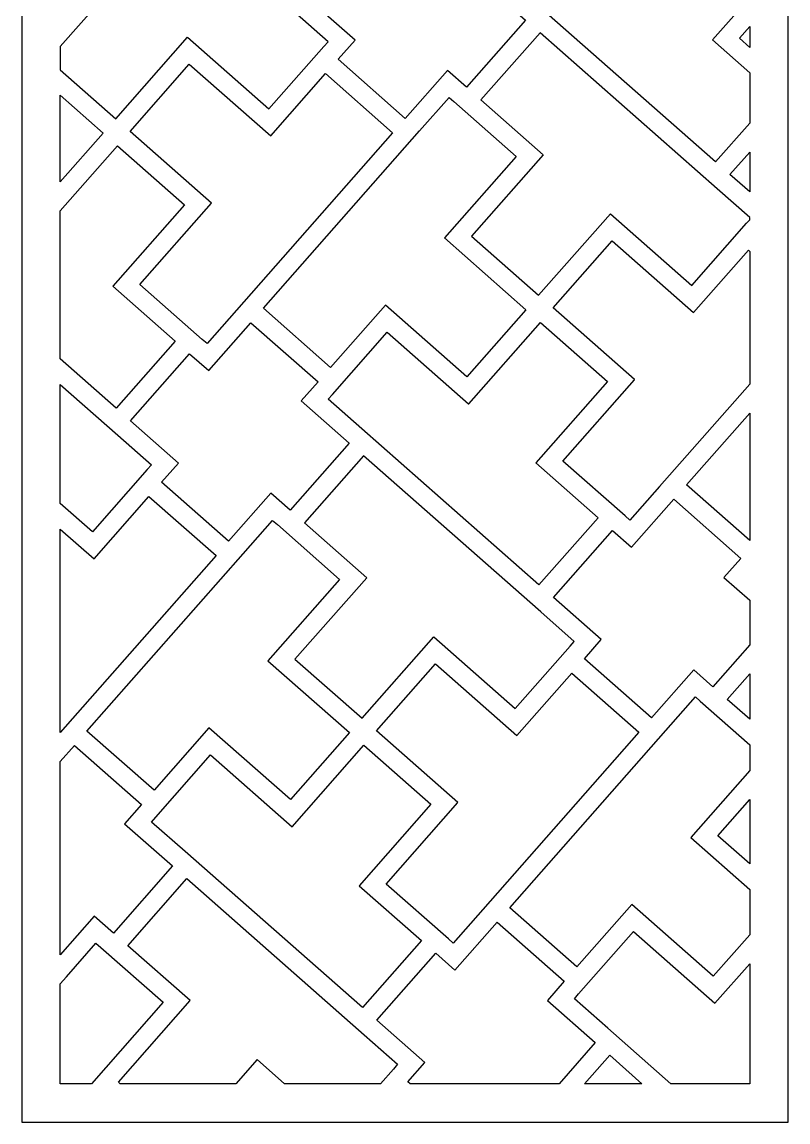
# Model space of a CAD drawing. Header units: centimetres. Extents: x -9.8 to 4.4, y -10 to 10.2.
# Drawn here: x -2.33 to 4.35, y -9.96 to -0.37 of the extents above; entities that cross this region are included whole.
import ezdxf

# ---------------------------------------------------------------- set-up
doc = ezdxf.new("R2010")
doc.units = ezdxf.units.CM
doc.header["$MEASUREMENT"] = 0
doc.layers.add('layer 1', color=7, linetype='Continuous')

msp = doc.modelspace()

# ---------------------------------------------------------------- linework, layer by layer
at = {"layer": 'layer 1', "color": 242}
for points, knots in [([(-2.32963, 10.24756), (-2.32963, 10.24756), (-2.14456, 10.24756), (-2.14456, 10.24756), (-2.14456, 10.24756), (-2.14456, 10.24756), (-0.32447, 10.24756), (-0.32447, 10.24756), (-0.32447, 10.24756), (-0.32447, 10.24756), (-0.10185, 10.24756), (-0.10185, 10.24756), (-0.10185, 10.24756), (-0.10185, 10.24756), (0.93645, 10.24756), (0.93645, 10.24756), (0.93645, 10.24756), (0.93645, 10.24756), (1.15896, 10.24756), (1.15896, 10.24756), (1.15896, 10.24756), (2.22292, 10.24756), (3.28689, 10.24756), (4.35085, 10.24756), (4.35085, 10.24756), (4.35085, 3.51141), (4.35085, -3.22474), (4.35085, -9.96089), (4.35085, -9.96089), (4.35085, -9.96089), (3.70964, -9.96089), (3.70964, -9.96089), (3.70964, -9.96089), (3.70964, -9.96089), (3.45687, -9.96089), (3.45687, -9.96089), (3.45687, -9.96089), (3.45687, -9.96089), (2.28319, -9.96089), (2.28319, -9.96089), (2.28319, -9.96089), (2.28319, -9.96089), (2.02449, -9.96089), (2.02449, -9.96089), (2.02449, -9.96089), (2.02449, -9.96089), (1.98653, -9.96089), (1.98653, -9.96089), (1.98653, -9.96089), (1.98653, -9.96089), (1.76405, -9.96089), (1.76405, -9.96089), (1.76405, -9.96089), (1.76405, -9.96089), (1.43455, -9.96089), (1.43455, -9.96089), (1.43455, -9.96089), (1.43455, -9.96089), (1.18177, -9.96089), (1.18177, -9.96089), (1.18177, -9.96089), (1.18177, -9.96089), (0.72574, -9.96089), (0.72574, -9.96089), (0.72574, -9.96089), (0.72574, -9.96089), (0.50324, -9.96089), (0.50324, -9.96089), (0.50324, -9.96089), (0.50324, -9.96089), (0.33934, -9.96089), (0.33934, -9.96089), (0.33934, -9.96089), (0.33934, -9.96089), (0.08643, -9.96089), (0.08643, -9.96089), (0.08643, -9.96089), (0.08643, -9.96089), (-0.53507, -9.96089), (-0.53507, -9.96089), (-0.53507, -9.96089), (-0.53507, -9.96089), (-0.75756, -9.96089), (-0.75756, -9.96089), (-0.75756, -9.96089), (-0.75756, -9.96089), (-1.09304, -9.96089), (-1.09304, -9.96089), (-1.09304, -9.96089), (-1.09304, -9.96089), (-1.34582, -9.96089), (-1.34582, -9.96089), (-1.34582, -9.96089), (-1.34582, -9.96089), (-2.32963, -9.96089), (-2.32963, -9.96089), (-2.32963, -9.96089), (-2.32963, -3.31007), (-2.32963, 3.34076), (-2.32963, 9.99158), (-2.32963, 9.99158), (-2.32963, 9.99158), (-2.32963, 10.18797), (-2.32963, 10.18797), (-2.32963, 10.18797), (-2.32963, 10.18797), (-2.32963, 10.24756), (-2.32963, 10.24756)], [0, 0, 0, 0, 0.0357143, 0.0357143, 0.0357143, 0.0357143, 0.0714286, 0.0714286, 0.0714286, 0.0714286, 0.1071429, 0.1071429, 0.1071429, 0.1071429, 0.1428571, 0.1428571, 0.1428571, 0.1428571, 0.1785714, 0.1785714, 0.1785714, 0.1785714, 0.2142857, 0.2142857, 0.2142857, 0.2142857, 0.25, 0.25, 0.25, 0.25, 0.2857143, 0.2857143, 0.2857143, 0.2857143, 0.3214286, 0.3214286, 0.3214286, 0.3214286, 0.3571429, 0.3571429, 0.3571429, 0.3571429, 0.3928571, 0.3928571, 0.3928571, 0.3928571, 0.4285714, 0.4285714, 0.4285714, 0.4285714, 0.4642857, 0.4642857, 0.4642857, 0.4642857, 0.5, 0.5, 0.5, 0.5, 0.5357143, 0.5357143, 0.5357143, 0.5357143, 0.5714286, 0.5714286, 0.5714286, 0.5714286, 0.6071429, 0.6071429, 0.6071429, 0.6071429, 0.6428571, 0.6428571, 0.6428571, 0.6428571, 0.6785714, 0.6785714, 0.6785714, 0.6785714, 0.7142857, 0.7142857, 0.7142857, 0.7142857, 0.75, 0.75, 0.75, 0.75, 0.7857143, 0.7857143, 0.7857143, 0.7857143, 0.8214286, 0.8214286, 0.8214286, 0.8214286, 0.8571429, 0.8571429, 0.8571429, 0.8571429, 0.8928571, 0.8928571, 0.8928571, 0.8928571, 0.9285714, 0.9285714, 0.9285714, 0.9285714, 1, 1, 1, 1]), ([(-0.17572, -1.12689), (-0.17572, -1.12689), (-0.88613, -0.50157), (-0.88613, -0.50157), (-0.88613, -0.50157), (-0.88613, -0.50157), (-0.88618, -0.50165), (-0.88618, -0.50165), (-0.88618, -0.50165), (-0.88618, -0.50165), (-1.51143, -1.21197), (-1.51143, -1.21197), (-1.51143, -1.21197), (-1.51143, -1.21197), (-1.9956, -0.7858), (-1.9956, -0.7858), (-1.9956, -0.7858), (-1.9956, -0.7858), (-1.9956, -0.58244), (-1.9956, -0.58244), (-1.9956, -0.58244), (-1.9956, -0.58244), (-1.47115, 0.01337), (-1.47115, 0.01337), (-1.47115, 0.01337), (-1.47115, 0.01337), (-1.9956, 0.47501), (-1.9956, 0.47501), (-1.9956, 0.47501), (-1.9956, 0.47501), (-1.9956, 0.51292), (-1.9956, 0.51292), (-1.9956, 0.51292), (-1.9956, 0.51292), (-1.49944, 1.07659), (-1.49944, 1.07659), (-1.49944, 1.07659), (-1.49944, 1.07659), (0.04672, -0.28437), (0.04672, -0.28437), (0.04672, -0.28437), (0.04672, -0.28437), (0.33923, -0.54184), (0.33923, -0.54184), (0.33923, -0.54184), (0.33923, -0.54184), (0.30239, -0.5837), (0.30239, -0.5837), (0.30239, -0.5837), (0.30239, -0.5837), (-0.17572, -1.12689), (-0.17572, -1.12689)], [0, 0, 0, 0, 0.0714286, 0.0714286, 0.0714286, 0.0714286, 0.1428571, 0.1428571, 0.1428571, 0.1428571, 0.2142857, 0.2142857, 0.2142857, 0.2142857, 0.2857143, 0.2857143, 0.2857143, 0.2857143, 0.3571429, 0.3571429, 0.3571429, 0.3571429, 0.4285714, 0.4285714, 0.4285714, 0.4285714, 0.5, 0.5, 0.5, 0.5, 0.5714286, 0.5714286, 0.5714286, 0.5714286, 0.6428571, 0.6428571, 0.6428571, 0.6428571, 0.7142857, 0.7142857, 0.7142857, 0.7142857, 0.7857143, 0.7857143, 0.7857143, 0.7857143, 0.8571429, 0.8571429, 0.8571429, 0.8571429, 1, 1, 1, 1]), ([(1.54783, -0.93818), (1.54783, -0.93818), (2.06279, -0.35316), (2.06279, -0.35316), (2.06279, -0.35316), (2.06279, -0.35316), (1.64485, 0.01474), (1.64485, 0.01474), (1.64485, 0.01474), (1.64485, 0.01474), (1.79198, 0.18189), (1.79198, 0.18189), (1.79198, 0.18189), (1.79198, 0.18189), (1.207, 0.69678), (1.207, 0.69678), (1.207, 0.69678), (1.207, 0.69678), (0.83912, 0.27882), (0.83912, 0.27882), (0.83912, 0.27882), (0.83912, 0.27882), (0.6719, 0.42602), (0.6719, 0.42602), (0.6719, 0.42602), (0.6719, 0.42602), (0.15699, -0.15894), (0.15699, -0.15894), (0.15699, -0.15894), (0.15699, -0.15894), (0.57495, -0.52684), (0.57495, -0.52684), (0.57495, -0.52684), (0.57495, -0.52684), (0.42776, -0.69406), (0.42776, -0.69406), (0.42776, -0.69406), (0.42776, -0.69406), (1.01279, -1.20901), (1.01279, -1.20901), (1.01279, -1.20901), (1.01279, -1.20901), (1.38069, -0.79107), (1.38069, -0.79107), (1.38069, -0.79107), (1.38069, -0.79107), (1.54783, -0.93818), (1.54783, -0.93818)], [0, 0, 0, 0, 0.0769231, 0.0769231, 0.0769231, 0.0769231, 0.1538462, 0.1538462, 0.1538462, 0.1538462, 0.2307692, 0.2307692, 0.2307692, 0.2307692, 0.3076923, 0.3076923, 0.3076923, 0.3076923, 0.3846154, 0.3846154, 0.3846154, 0.3846154, 0.4615385, 0.4615385, 0.4615385, 0.4615385, 0.5384615, 0.5384615, 0.5384615, 0.5384615, 0.6153846, 0.6153846, 0.6153846, 0.6153846, 0.6923077, 0.6923077, 0.6923077, 0.6923077, 0.7692308, 0.7692308, 0.7692308, 0.7692308, 0.8461538, 0.8461538, 0.8461538, 0.8461538, 1, 1, 1, 1]), ([(2.17306, -0.22773), (2.17306, -0.22773), (3.71924, -1.58869), (3.71924, -1.58869), (3.71924, -1.58869), (3.71924, -1.58869), (4.01683, -1.25061), (4.01683, -1.25061), (4.01683, -1.25061), (4.01683, -1.25061), (4.01683, -0.81244), (4.01683, -0.81244), (4.01683, -0.81244), (4.01683, -0.81244), (3.69095, -0.5256), (3.69095, -0.5256), (3.69095, -0.5256), (3.69095, -0.5256), (3.69102, -0.52554), (3.69102, -0.52554), (3.69102, -0.52554), (3.69102, -0.52554), (3.69095, -0.52547), (3.69095, -0.52547), (3.69095, -0.52547), (3.69095, -0.52547), (4.01683, -0.15524), (4.01683, -0.15524), (4.01683, -0.15524), (4.01683, -0.15524), (4.01683, 0.44835), (4.01683, 0.44835), (4.01683, 0.44835), (4.01683, 0.44835), (3.73123, 0.69975), (3.73123, 0.69975), (3.73123, 0.69975), (3.73123, 0.69975), (3.10599, -0.01059), (3.10599, -0.01059), (3.10599, -0.01059), (3.10599, -0.01059), (3.10591, -0.01053), (3.10591, -0.01053), (3.10591, -0.01053), (3.10591, -0.01053), (2.39557, 0.61472), (2.39557, 0.61472), (2.39557, 0.61472), (2.39557, 0.61472), (1.9174, 0.07147), (1.9174, 0.07147), (1.9174, 0.07147), (1.9174, 0.07147), (1.91733, 0.07155), (1.91733, 0.07155), (1.91733, 0.07155), (1.91733, 0.07155), (1.88055, 0.02975), (1.88055, 0.02975), (1.88055, 0.02975), (1.88055, 0.02975), (2.17306, -0.22773), (2.17306, -0.22773)], [0, 0, 0, 0, 0.0588235, 0.0588235, 0.0588235, 0.0588235, 0.1176471, 0.1176471, 0.1176471, 0.1176471, 0.1764706, 0.1764706, 0.1764706, 0.1764706, 0.2352941, 0.2352941, 0.2352941, 0.2352941, 0.2941176, 0.2941176, 0.2941176, 0.2941176, 0.3529412, 0.3529412, 0.3529412, 0.3529412, 0.4117647, 0.4117647, 0.4117647, 0.4117647, 0.4705882, 0.4705882, 0.4705882, 0.4705882, 0.5294118, 0.5294118, 0.5294118, 0.5294118, 0.5882353, 0.5882353, 0.5882353, 0.5882353, 0.6470588, 0.6470588, 0.6470588, 0.6470588, 0.7058824, 0.7058824, 0.7058824, 0.7058824, 0.7647059, 0.7647059, 0.7647059, 0.7647059, 0.8235294, 0.8235294, 0.8235294, 0.8235294, 0.8823529, 0.8823529, 0.8823529, 0.8823529, 1, 1, 1, 1]), ([(3.51187, -2.66698), (3.51187, -2.66698), (2.80148, -2.04167), (2.80148, -2.04167), (2.80148, -2.04167), (2.80148, -2.04167), (2.80141, -2.04175), (2.80141, -2.04175), (2.80141, -2.04175), (2.80141, -2.04175), (2.17618, -2.75206), (2.17618, -2.75206), (2.17618, -2.75206), (2.17618, -2.75206), (1.59113, -2.23712), (1.59113, -2.23712), (1.59113, -2.23712), (1.59113, -2.23712), (2.21645, -1.52671), (2.21645, -1.52671), (2.21645, -1.52671), (2.21645, -1.52671), (1.67319, -1.04855), (1.67319, -1.04855), (1.67319, -1.04855), (1.67319, -1.04855), (2.18816, -0.46351), (2.18816, -0.46351), (2.18816, -0.46351), (2.18816, -0.46351), (3.73432, -1.82447), (3.73432, -1.82447), (3.73432, -1.82447), (3.73432, -1.82447), (4.01683, -2.07314), (4.01683, -2.07314), (4.01683, -2.07314), (4.01683, -2.07314), (4.01683, -2.09332), (4.01683, -2.09332), (4.01683, -2.09332), (4.01683, -2.09332), (3.98999, -2.12381), (3.98999, -2.12381), (3.98999, -2.12381), (3.98999, -2.12381), (3.51187, -2.66698), (3.51187, -2.66698)], [0, 0, 0, 0, 0.0769231, 0.0769231, 0.0769231, 0.0769231, 0.1538462, 0.1538462, 0.1538462, 0.1538462, 0.2307692, 0.2307692, 0.2307692, 0.2307692, 0.3076923, 0.3076923, 0.3076923, 0.3076923, 0.3846154, 0.3846154, 0.3846154, 0.3846154, 0.4615385, 0.4615385, 0.4615385, 0.4615385, 0.5384615, 0.5384615, 0.5384615, 0.5384615, 0.6153846, 0.6153846, 0.6153846, 0.6153846, 0.6923077, 0.6923077, 0.6923077, 0.6923077, 0.7692308, 0.7692308, 0.7692308, 0.7692308, 0.8461538, 0.8461538, 0.8461538, 0.8461538, 1, 1, 1, 1]), ([(4.01683, -0.40815), (4.01683, -0.40815), (3.92672, -0.51052), (3.92672, -0.51052), (3.92672, -0.51052), (3.92672, -0.51052), (4.01683, -0.58983), (4.01683, -0.58983), (4.01683, -0.58983), (4.01683, -0.58983), (4.01683, -0.40815), (4.01683, -0.40815)], [0, 0, 0, 0, 0.25, 0.25, 0.25, 0.25, 0.5, 0.5, 0.5, 0.5, 1, 1, 1, 1]), ([(-1.38606, -1.32233), (-1.38606, -1.32233), (-0.67573, -1.94756), (-0.67573, -1.94756), (-0.67573, -1.94756), (-0.67573, -1.94756), (-0.6758, -1.94764), (-0.6758, -1.94764), (-0.6758, -1.94764), (-0.6758, -1.94764), (-0.67572, -1.9477), (-0.67572, -1.9477), (-0.67572, -1.9477), (-0.67572, -1.9477), (-1.30096, -2.65803), (-1.30096, -2.65803), (-1.30096, -2.65803), (-1.30096, -2.65803), (-0.7578, -3.13615), (-0.7578, -3.13615), (-0.7578, -3.13615), (-0.7578, -3.13615), (-0.75786, -3.13621), (-0.75786, -3.13621), (-0.75786, -3.13621), (-0.75786, -3.13621), (-0.71599, -3.17306), (-0.71599, -3.17306), (-0.71599, -3.17306), (-0.71599, -3.17306), (-0.45852, -2.88054), (-0.45852, -2.88054), (-0.45852, -2.88054), (-0.45852, -2.88054), (0.90244, -1.33437), (0.90244, -1.33437), (0.90244, -1.33437), (0.90244, -1.33437), (0.31741, -0.81942), (0.31741, -0.81942), (0.31741, -0.81942), (0.31741, -0.81942), (-0.16072, -1.36258), (-0.16072, -1.36258), (-0.16072, -1.36258), (-0.16072, -1.36258), (-0.16077, -1.36267), (-0.16077, -1.36267), (-0.16077, -1.36267), (-0.16077, -1.36267), (-0.87117, -0.73736), (-0.87117, -0.73736), (-0.87117, -0.73736), (-0.87117, -0.73736), (-1.38606, -1.32233), (-1.38606, -1.32233)], [0, 0, 0, 0, 0.0666667, 0.0666667, 0.0666667, 0.0666667, 0.1333333, 0.1333333, 0.1333333, 0.1333333, 0.2, 0.2, 0.2, 0.2, 0.2666667, 0.2666667, 0.2666667, 0.2666667, 0.3333333, 0.3333333, 0.3333333, 0.3333333, 0.4, 0.4, 0.4, 0.4, 0.4666667, 0.4666667, 0.4666667, 0.4666667, 0.5333333, 0.5333333, 0.5333333, 0.5333333, 0.6, 0.6, 0.6, 0.6, 0.6666667, 0.6666667, 0.6666667, 0.6666667, 0.7333333, 0.7333333, 0.7333333, 0.7333333, 0.8, 0.8, 0.8, 0.8, 0.8666667, 0.8666667, 0.8666667, 0.8666667, 1, 1, 1, 1]), ([(-1.9956, -1.76189), (-1.9956, -1.76189), (-1.62185, -1.33727), (-1.62185, -1.33727), (-1.62185, -1.33727), (-1.62185, -1.33727), (-1.9956, -1.00829), (-1.9956, -1.00829), (-1.9956, -1.00829), (-1.9956, -1.00829), (-1.9956, -1.76189), (-1.9956, -1.76189)], [0, 0, 0, 0, 0.25, 0.25, 0.25, 0.25, 0.5, 0.5, 0.5, 0.5, 1, 1, 1, 1]), ([(0.36222, -3.38035), (0.36222, -3.38035), (0.8404, -2.83709), (0.8404, -2.83709), (0.8404, -2.83709), (0.8404, -2.83709), (0.84047, -2.83716), (0.84047, -2.83716), (0.84047, -2.83716), (0.84047, -2.83716), (1.5508, -3.46241), (1.5508, -3.46241), (1.5508, -3.46241), (1.5508, -3.46241), (2.06575, -2.87738), (2.06575, -2.87738), (2.06575, -2.87738), (2.06575, -2.87738), (1.35543, -2.25213), (1.35543, -2.25213), (1.35543, -2.25213), (1.35543, -2.25213), (1.98074, -1.54173), (1.98074, -1.54173), (1.98074, -1.54173), (1.98074, -1.54173), (1.43748, -1.06356), (1.43748, -1.06356), (1.43748, -1.06356), (1.43748, -1.06356), (1.3957, -1.02677), (1.3957, -1.02677), (1.3957, -1.02677), (1.3957, -1.02677), (1.13822, -1.3193), (1.13822, -1.3193), (1.13822, -1.3193), (1.13822, -1.3193), (-0.22274, -2.86546), (-0.22274, -2.86546), (-0.22274, -2.86546), (-0.22274, -2.86546), (0.36222, -3.38035), (0.36222, -3.38035)], [0, 0, 0, 0, 0.0833333, 0.0833333, 0.0833333, 0.0833333, 0.1666667, 0.1666667, 0.1666667, 0.1666667, 0.25, 0.25, 0.25, 0.25, 0.3333333, 0.3333333, 0.3333333, 0.3333333, 0.4166667, 0.4166667, 0.4166667, 0.4166667, 0.5, 0.5, 0.5, 0.5, 0.5833333, 0.5833333, 0.5833333, 0.5833333, 0.6666667, 0.6666667, 0.6666667, 0.6666667, 0.75, 0.75, 0.75, 0.75, 0.8333333, 0.8333333, 0.8333333, 0.8333333, 1, 1, 1, 1]), ([(-1.9956, -3.3074), (-1.9956, -3.3074), (-1.50846, -3.73619), (-1.50846, -3.73619), (-1.50846, -3.73619), (-1.50846, -3.73619), (-0.99357, -3.15123), (-0.99357, -3.15123), (-0.99357, -3.15123), (-0.99357, -3.15123), (-1.53675, -2.67312), (-1.53675, -2.67312), (-1.53675, -2.67312), (-1.53675, -2.67312), (-1.53668, -2.67305), (-1.53668, -2.67305), (-1.53668, -2.67305), (-1.53668, -2.67305), (-1.53675, -2.67298), (-1.53675, -2.67298), (-1.53675, -2.67298), (-1.53675, -2.67298), (-0.91151, -1.96266), (-0.91151, -1.96266), (-0.91151, -1.96266), (-0.91151, -1.96266), (-1.49647, -1.44776), (-1.49647, -1.44776), (-1.49647, -1.44776), (-1.49647, -1.44776), (-1.9956, -2.01482), (-1.9956, -2.01482), (-1.9956, -2.01482), (-1.9956, -2.01482), (-1.9956, -3.3074), (-1.9956, -3.3074)], [0, 0, 0, 0, 0.1, 0.1, 0.1, 0.1, 0.2, 0.2, 0.2, 0.2, 0.3, 0.3, 0.3, 0.3, 0.4, 0.4, 0.4, 0.4, 0.5, 0.5, 0.5, 0.5, 0.6, 0.6, 0.6, 0.6, 0.7, 0.7, 0.7, 0.7, 0.8, 0.8, 0.8, 0.8, 1, 1, 1, 1]), ([(4.01683, -1.50337), (4.01683, -1.50337), (3.8446, -1.69904), (3.8446, -1.69904), (3.8446, -1.69904), (3.8446, -1.69904), (4.01683, -1.85064), (4.01683, -1.85064), (4.01683, -1.85064), (4.01683, -1.85064), (4.01683, -1.50337), (4.01683, -1.50337)], [0, 0, 0, 0, 0.25, 0.25, 0.25, 0.25, 0.5, 0.5, 0.5, 0.5, 1, 1, 1, 1]), ([(4.01683, -2.36992), (4.01683, -2.36992), (4.00501, -2.35951), (4.00501, -2.35951), (4.00501, -2.35951), (4.00501, -2.35951), (3.5269, -2.90269), (3.5269, -2.90269), (3.5269, -2.90269), (3.5269, -2.90269), (3.52683, -2.90276), (3.52683, -2.90276), (3.52683, -2.90276), (3.52683, -2.90276), (2.81644, -2.27746), (2.81644, -2.27746), (2.81644, -2.27746), (2.81644, -2.27746), (2.30154, -2.86242), (2.30154, -2.86242), (2.30154, -2.86242), (2.30154, -2.86242), (3.01187, -3.48767), (3.01187, -3.48767), (3.01187, -3.48767), (3.01187, -3.48767), (3.01182, -3.48774), (3.01182, -3.48774), (3.01182, -3.48774), (3.01182, -3.48774), (3.01188, -3.4878), (3.01188, -3.4878), (3.01188, -3.4878), (3.01188, -3.4878), (2.38664, -4.19813), (2.38664, -4.19813), (2.38664, -4.19813), (2.38664, -4.19813), (2.92981, -4.67625), (2.92981, -4.67625), (2.92981, -4.67625), (2.92981, -4.67625), (2.92974, -4.6763), (2.92974, -4.6763), (2.92974, -4.6763), (2.92974, -4.6763), (2.97161, -4.71316), (2.97161, -4.71316), (2.97161, -4.71316), (2.97161, -4.71316), (3.22909, -4.42064), (3.22909, -4.42064), (3.22909, -4.42064), (3.22909, -4.42064), (4.01683, -3.5257), (4.01683, -3.5257), (4.01683, -3.5257), (4.01683, -3.5257), (4.01683, -2.36992), (4.01683, -2.36992)], [0, 0, 0, 0, 0.0625, 0.0625, 0.0625, 0.0625, 0.125, 0.125, 0.125, 0.125, 0.1875, 0.1875, 0.1875, 0.1875, 0.25, 0.25, 0.25, 0.25, 0.3125, 0.3125, 0.3125, 0.3125, 0.375, 0.375, 0.375, 0.375, 0.4375, 0.4375, 0.4375, 0.4375, 0.5, 0.5, 0.5, 0.5, 0.5625, 0.5625, 0.5625, 0.5625, 0.625, 0.625, 0.625, 0.625, 0.6875, 0.6875, 0.6875, 0.6875, 0.75, 0.75, 0.75, 0.75, 0.8125, 0.8125, 0.8125, 0.8125, 0.875, 0.875, 0.875, 0.875, 1, 1, 1, 1]), ([(0.00773, -4.62579), (0.00773, -4.62579), (0.5227, -4.04076), (0.5227, -4.04076), (0.5227, -4.04076), (0.5227, -4.04076), (0.10475, -3.67287), (0.10475, -3.67287), (0.10475, -3.67287), (0.10475, -3.67287), (0.25187, -3.50572), (0.25187, -3.50572), (0.25187, -3.50572), (0.25187, -3.50572), (-0.33309, -2.99082), (-0.33309, -2.99082), (-0.33309, -2.99082), (-0.33309, -2.99082), (-0.70098, -3.40878), (-0.70098, -3.40878), (-0.70098, -3.40878), (-0.70098, -3.40878), (-0.8682, -3.26158), (-0.8682, -3.26158), (-0.8682, -3.26158), (-0.8682, -3.26158), (-1.3831, -3.84654), (-1.3831, -3.84654), (-1.3831, -3.84654), (-1.3831, -3.84654), (-0.96515, -4.21443), (-0.96515, -4.21443), (-0.96515, -4.21443), (-0.96515, -4.21443), (-1.11234, -4.38166), (-1.11234, -4.38166), (-1.11234, -4.38166), (-1.11234, -4.38166), (-0.5273, -4.89661), (-0.5273, -4.89661), (-0.5273, -4.89661), (-0.5273, -4.89661), (-0.15941, -4.47866), (-0.15941, -4.47866), (-0.15941, -4.47866), (-0.15941, -4.47866), (0.00773, -4.62579), (0.00773, -4.62579)], [0, 0, 0, 0, 0.0769231, 0.0769231, 0.0769231, 0.0769231, 0.1538462, 0.1538462, 0.1538462, 0.1538462, 0.2307692, 0.2307692, 0.2307692, 0.2307692, 0.3076923, 0.3076923, 0.3076923, 0.3076923, 0.3846154, 0.3846154, 0.3846154, 0.3846154, 0.4615385, 0.4615385, 0.4615385, 0.4615385, 0.5384615, 0.5384615, 0.5384615, 0.5384615, 0.6153846, 0.6153846, 0.6153846, 0.6153846, 0.6923077, 0.6923077, 0.6923077, 0.6923077, 0.7692308, 0.7692308, 0.7692308, 0.7692308, 0.8461538, 0.8461538, 0.8461538, 0.8461538, 1, 1, 1, 1]), ([(0.63296, -3.91534), (0.63296, -3.91534), (2.17914, -5.27629), (2.17914, -5.27629), (2.17914, -5.27629), (2.17914, -5.27629), (2.69404, -4.69132), (2.69404, -4.69132), (2.69404, -4.69132), (2.69404, -4.69132), (2.15085, -4.21321), (2.15085, -4.21321), (2.15085, -4.21321), (2.15085, -4.21321), (2.15093, -4.21315), (2.15093, -4.21315), (2.15093, -4.21315), (2.15093, -4.21315), (2.15086, -4.21307), (2.15086, -4.21307), (2.15086, -4.21307), (2.15086, -4.21307), (2.7761, -3.50275), (2.7761, -3.50275), (2.7761, -3.50275), (2.7761, -3.50275), (2.19113, -2.98785), (2.19113, -2.98785), (2.19113, -2.98785), (2.19113, -2.98785), (1.56588, -3.69818), (1.56588, -3.69818), (1.56588, -3.69818), (1.56588, -3.69818), (1.5658, -3.69812), (1.5658, -3.69812), (1.5658, -3.69812), (1.5658, -3.69812), (0.85548, -3.07288), (0.85548, -3.07288), (0.85548, -3.07288), (0.85548, -3.07288), (0.3773, -3.61612), (0.3773, -3.61612), (0.3773, -3.61612), (0.3773, -3.61612), (0.37724, -3.61607), (0.37724, -3.61607), (0.37724, -3.61607), (0.37724, -3.61607), (0.34046, -3.65785), (0.34046, -3.65785), (0.34046, -3.65785), (0.34046, -3.65785), (0.63296, -3.91534), (0.63296, -3.91534)], [0, 0, 0, 0, 0.0666667, 0.0666667, 0.0666667, 0.0666667, 0.1333333, 0.1333333, 0.1333333, 0.1333333, 0.2, 0.2, 0.2, 0.2, 0.2666667, 0.2666667, 0.2666667, 0.2666667, 0.3333333, 0.3333333, 0.3333333, 0.3333333, 0.4, 0.4, 0.4, 0.4, 0.4666667, 0.4666667, 0.4666667, 0.4666667, 0.5333333, 0.5333333, 0.5333333, 0.5333333, 0.6, 0.6, 0.6, 0.6, 0.6666667, 0.6666667, 0.6666667, 0.6666667, 0.7333333, 0.7333333, 0.7333333, 0.7333333, 0.8, 0.8, 0.8, 0.8, 0.8666667, 0.8666667, 0.8666667, 0.8666667, 1, 1, 1, 1]), ([(-1.9956, -4.56821), (-1.9956, -4.56821), (-1.71582, -4.81448), (-1.71582, -4.81448), (-1.71582, -4.81448), (-1.71582, -4.81448), (-1.23771, -4.2713), (-1.23771, -4.2713), (-1.23771, -4.2713), (-1.23771, -4.2713), (-1.20086, -4.22944), (-1.20086, -4.22944), (-1.20086, -4.22944), (-1.20086, -4.22944), (-1.49337, -3.97197), (-1.49337, -3.97197), (-1.49337, -3.97197), (-1.49337, -3.97197), (-1.9956, -3.5299), (-1.9956, -3.5299), (-1.9956, -3.5299), (-1.9956, -3.5299), (-1.9956, -4.56821), (-1.9956, -4.56821)], [0, 0, 0, 0, 0.1428571, 0.1428571, 0.1428571, 0.1428571, 0.2857143, 0.2857143, 0.2857143, 0.2857143, 0.4285714, 0.4285714, 0.4285714, 0.4285714, 0.5714286, 0.5714286, 0.5714286, 0.5714286, 0.7142857, 0.7142857, 0.7142857, 0.7142857, 1, 1, 1, 1]), ([(4.01683, -3.77846), (4.01683, -3.77846), (3.46486, -4.40554), (3.46486, -4.40554), (3.46486, -4.40554), (3.46486, -4.40554), (4.01683, -4.8914), (4.01683, -4.8914), (4.01683, -4.8914), (4.01683, -4.8914), (4.01683, -3.77846), (4.01683, -3.77846)], [0, 0, 0, 0, 0.25, 0.25, 0.25, 0.25, 0.5, 0.5, 0.5, 0.5, 1, 1, 1, 1]), ([(1.97179, -6.35458), (1.97179, -6.35458), (1.26139, -5.72927), (1.26139, -5.72927), (1.26139, -5.72927), (1.26139, -5.72927), (1.26133, -5.72935), (1.26133, -5.72935), (1.26133, -5.72935), (1.26133, -5.72935), (0.63609, -6.43967), (0.63609, -6.43967), (0.63609, -6.43967), (0.63609, -6.43967), (0.05105, -5.92471), (0.05105, -5.92471), (0.05105, -5.92471), (0.05105, -5.92471), (0.67635, -5.21432), (0.67635, -5.21432), (0.67635, -5.21432), (0.67635, -5.21432), (0.1331, -4.73614), (0.1331, -4.73614), (0.1331, -4.73614), (0.1331, -4.73614), (0.64807, -4.15111), (0.64807, -4.15111), (0.64807, -4.15111), (0.64807, -4.15111), (2.19423, -5.51207), (2.19423, -5.51207), (2.19423, -5.51207), (2.19423, -5.51207), (2.48675, -5.76954), (2.48675, -5.76954), (2.48675, -5.76954), (2.48675, -5.76954), (2.4499, -5.81141), (2.4499, -5.81141), (2.4499, -5.81141), (2.4499, -5.81141), (1.97179, -6.35458), (1.97179, -6.35458)], [0, 0, 0, 0, 0.0833333, 0.0833333, 0.0833333, 0.0833333, 0.1666667, 0.1666667, 0.1666667, 0.1666667, 0.25, 0.25, 0.25, 0.25, 0.3333333, 0.3333333, 0.3333333, 0.3333333, 0.4166667, 0.4166667, 0.4166667, 0.4166667, 0.5, 0.5, 0.5, 0.5, 0.5833333, 0.5833333, 0.5833333, 0.5833333, 0.6666667, 0.6666667, 0.6666667, 0.6666667, 0.75, 0.75, 0.75, 0.75, 0.8333333, 0.8333333, 0.8333333, 0.8333333, 1, 1, 1, 1]), ([(-1.9956, -6.56474), (-1.9956, -6.56474), (-0.63765, -5.02198), (-0.63765, -5.02198), (-0.63765, -5.02198), (-0.63765, -5.02198), (-1.22268, -4.50702), (-1.22268, -4.50702), (-1.22268, -4.50702), (-1.22268, -4.50702), (-1.7008, -5.0502), (-1.7008, -5.0502), (-1.7008, -5.0502), (-1.7008, -5.0502), (-1.70086, -5.05027), (-1.70086, -5.05027), (-1.70086, -5.05027), (-1.70086, -5.05027), (-1.9956, -4.79083), (-1.9956, -4.79083), (-1.9956, -4.79083), (-1.9956, -4.79083), (-1.9956, -6.56474), (-1.9956, -6.56474)], [0, 0, 0, 0, 0.1428571, 0.1428571, 0.1428571, 0.1428571, 0.2857143, 0.2857143, 0.2857143, 0.2857143, 0.4285714, 0.4285714, 0.4285714, 0.4285714, 0.5714286, 0.5714286, 0.5714286, 0.5714286, 0.7142857, 0.7142857, 0.7142857, 0.7142857, 1, 1, 1, 1]), ([(3.69534, -6.16589), (3.69534, -6.16589), (4.01683, -5.80065), (4.01683, -5.80065), (4.01683, -5.80065), (4.01683, -5.80065), (4.01683, -5.41055), (4.01683, -5.41055), (4.01683, -5.41055), (4.01683, -5.41055), (3.79234, -5.21296), (3.79234, -5.21296), (3.79234, -5.21296), (3.79234, -5.21296), (3.93948, -5.0458), (3.93948, -5.0458), (3.93948, -5.0458), (3.93948, -5.0458), (3.35451, -4.53091), (3.35451, -4.53091), (3.35451, -4.53091), (3.35451, -4.53091), (2.98662, -4.94886), (2.98662, -4.94886), (2.98662, -4.94886), (2.98662, -4.94886), (2.8194, -4.80168), (2.8194, -4.80168), (2.8194, -4.80168), (2.8194, -4.80168), (2.30451, -5.38664), (2.30451, -5.38664), (2.30451, -5.38664), (2.30451, -5.38664), (2.72245, -5.75452), (2.72245, -5.75452), (2.72245, -5.75452), (2.72245, -5.75452), (2.57527, -5.92175), (2.57527, -5.92175), (2.57527, -5.92175), (2.57527, -5.92175), (3.16031, -6.43671), (3.16031, -6.43671), (3.16031, -6.43671), (3.16031, -6.43671), (3.52819, -6.01876), (3.52819, -6.01876), (3.52819, -6.01876), (3.52819, -6.01876), (3.69534, -6.16589), (3.69534, -6.16589)], [0, 0, 0, 0, 0.0714286, 0.0714286, 0.0714286, 0.0714286, 0.1428571, 0.1428571, 0.1428571, 0.1428571, 0.2142857, 0.2142857, 0.2142857, 0.2142857, 0.2857143, 0.2857143, 0.2857143, 0.2857143, 0.3571429, 0.3571429, 0.3571429, 0.3571429, 0.4285714, 0.4285714, 0.4285714, 0.4285714, 0.5, 0.5, 0.5, 0.5, 0.5714286, 0.5714286, 0.5714286, 0.5714286, 0.6428571, 0.6428571, 0.6428571, 0.6428571, 0.7142857, 0.7142857, 0.7142857, 0.7142857, 0.7857143, 0.7857143, 0.7857143, 0.7857143, 0.8571429, 0.8571429, 0.8571429, 0.8571429, 1, 1, 1, 1]), ([(-1.17787, -7.06795), (-1.17787, -7.06795), (-0.6997, -6.52471), (-0.6997, -6.52471), (-0.6997, -6.52471), (-0.6997, -6.52471), (-0.69963, -6.52476), (-0.69963, -6.52476), (-0.69963, -6.52476), (-0.69963, -6.52476), (0.0107, -7.15001), (0.0107, -7.15001), (0.0107, -7.15001), (0.0107, -7.15001), (0.52565, -6.56498), (0.52565, -6.56498), (0.52565, -6.56498), (0.52565, -6.56498), (-0.18468, -5.93973), (-0.18468, -5.93973), (-0.18468, -5.93973), (-0.18468, -5.93973), (0.44063, -5.22933), (0.44063, -5.22933), (0.44063, -5.22933), (0.44063, -5.22933), (-0.10261, -4.75115), (-0.10261, -4.75115), (-0.10261, -4.75115), (-0.10261, -4.75115), (-0.14439, -4.71438), (-0.14439, -4.71438), (-0.14439, -4.71438), (-0.14439, -4.71438), (-0.40188, -5.00689), (-0.40188, -5.00689), (-0.40188, -5.00689), (-0.40188, -5.00689), (-1.76283, -6.55305), (-1.76283, -6.55305), (-1.76283, -6.55305), (-1.76283, -6.55305), (-1.17787, -7.06795), (-1.17787, -7.06795)], [0, 0, 0, 0, 0.0833333, 0.0833333, 0.0833333, 0.0833333, 0.1666667, 0.1666667, 0.1666667, 0.1666667, 0.25, 0.25, 0.25, 0.25, 0.3333333, 0.3333333, 0.3333333, 0.3333333, 0.4166667, 0.4166667, 0.4166667, 0.4166667, 0.5, 0.5, 0.5, 0.5, 0.5833333, 0.5833333, 0.5833333, 0.5833333, 0.6666667, 0.6666667, 0.6666667, 0.6666667, 0.75, 0.75, 0.75, 0.75, 0.8333333, 0.8333333, 0.8333333, 0.8333333, 1, 1, 1, 1]), ([(0.76144, -6.55002), (0.76144, -6.55002), (1.47177, -7.17527), (1.47177, -7.17527), (1.47177, -7.17527), (1.47177, -7.17527), (1.47172, -7.17533), (1.47172, -7.17533), (1.47172, -7.17533), (1.47172, -7.17533), (1.47178, -7.17539), (1.47178, -7.17539), (1.47178, -7.17539), (1.47178, -7.17539), (0.84653, -7.88573), (0.84653, -7.88573), (0.84653, -7.88573), (0.84653, -7.88573), (1.38972, -8.36383), (1.38972, -8.36383), (1.38972, -8.36383), (1.38972, -8.36383), (1.38965, -8.36391), (1.38965, -8.36391), (1.38965, -8.36391), (1.38965, -8.36391), (1.43152, -8.40076), (1.43152, -8.40076), (1.43152, -8.40076), (1.43152, -8.40076), (1.68899, -8.10824), (1.68899, -8.10824), (1.68899, -8.10824), (1.68899, -8.10824), (3.04995, -6.56208), (3.04995, -6.56208), (3.04995, -6.56208), (3.04995, -6.56208), (2.46492, -6.04712), (2.46492, -6.04712), (2.46492, -6.04712), (2.46492, -6.04712), (1.9868, -6.59029), (1.9868, -6.59029), (1.9868, -6.59029), (1.9868, -6.59029), (1.98673, -6.59037), (1.98673, -6.59037), (1.98673, -6.59037), (1.98673, -6.59037), (1.27634, -5.96505), (1.27634, -5.96505), (1.27634, -5.96505), (1.27634, -5.96505), (0.76144, -6.55002), (0.76144, -6.55002)], [0, 0, 0, 0, 0.0666667, 0.0666667, 0.0666667, 0.0666667, 0.1333333, 0.1333333, 0.1333333, 0.1333333, 0.2, 0.2, 0.2, 0.2, 0.2666667, 0.2666667, 0.2666667, 0.2666667, 0.3333333, 0.3333333, 0.3333333, 0.3333333, 0.4, 0.4, 0.4, 0.4, 0.4666667, 0.4666667, 0.4666667, 0.4666667, 0.5333333, 0.5333333, 0.5333333, 0.5333333, 0.6, 0.6, 0.6, 0.6, 0.6666667, 0.6666667, 0.6666667, 0.6666667, 0.7333333, 0.7333333, 0.7333333, 0.7333333, 0.8, 0.8, 0.8, 0.8, 0.8666667, 0.8666667, 0.8666667, 0.8666667, 1, 1, 1, 1]), ([(4.01683, -6.05344), (4.01683, -6.05344), (3.82071, -6.27624), (3.82071, -6.27624), (3.82071, -6.27624), (3.82071, -6.27624), (4.01683, -6.44887), (4.01683, -6.44887), (4.01683, -6.44887), (4.01683, -6.44887), (4.01683, -6.05344), (4.01683, -6.05344)], [0, 0, 0, 0, 0.25, 0.25, 0.25, 0.25, 0.5, 0.5, 0.5, 0.5, 1, 1, 1, 1]), ([(2.50972, -8.60805), (2.50972, -8.60805), (2.98791, -8.06481), (2.98791, -8.06481), (2.98791, -8.06481), (2.98791, -8.06481), (2.98797, -8.06486), (2.98797, -8.06486), (2.98797, -8.06486), (2.98797, -8.06486), (3.6983, -8.6901), (3.6983, -8.6901), (3.6983, -8.6901), (3.6983, -8.6901), (4.01683, -8.32823), (4.01683, -8.32823), (4.01683, -8.32823), (4.01683, -8.32823), (4.01683, -7.93216), (4.01683, -7.93216), (4.01683, -7.93216), (4.01683, -7.93216), (3.50293, -7.47983), (3.50293, -7.47983), (3.50293, -7.47983), (3.50293, -7.47983), (4.01683, -6.896), (4.01683, -6.896), (4.01683, -6.896), (4.01683, -6.896), (4.01683, -6.67135), (4.01683, -6.67135), (4.01683, -6.67135), (4.01683, -6.67135), (3.58499, -6.29125), (3.58499, -6.29125), (3.58499, -6.29125), (3.58499, -6.29125), (3.5432, -6.25447), (3.5432, -6.25447), (3.5432, -6.25447), (3.5432, -6.25447), (3.28572, -6.54698), (3.28572, -6.54698), (3.28572, -6.54698), (3.28572, -6.54698), (1.92477, -8.09316), (1.92477, -8.09316), (1.92477, -8.09316), (1.92477, -8.09316), (2.50972, -8.60805), (2.50972, -8.60805)], [0, 0, 0, 0, 0.0714286, 0.0714286, 0.0714286, 0.0714286, 0.1428571, 0.1428571, 0.1428571, 0.1428571, 0.2142857, 0.2142857, 0.2142857, 0.2142857, 0.2857143, 0.2857143, 0.2857143, 0.2857143, 0.3571429, 0.3571429, 0.3571429, 0.3571429, 0.4285714, 0.4285714, 0.4285714, 0.4285714, 0.5, 0.5, 0.5, 0.5, 0.5714286, 0.5714286, 0.5714286, 0.5714286, 0.6428571, 0.6428571, 0.6428571, 0.6428571, 0.7142857, 0.7142857, 0.7142857, 0.7142857, 0.7857143, 0.7857143, 0.7857143, 0.7857143, 0.8571429, 0.8571429, 0.8571429, 0.8571429, 1, 1, 1, 1]), ([(-1.9956, -8.50265), (-1.9956, -8.50265), (-1.6995, -8.16626), (-1.6995, -8.16626), (-1.6995, -8.16626), (-1.6995, -8.16626), (-1.53235, -8.31339), (-1.53235, -8.31339), (-1.53235, -8.31339), (-1.53235, -8.31339), (-1.01739, -7.72836), (-1.01739, -7.72836), (-1.01739, -7.72836), (-1.01739, -7.72836), (-1.43535, -7.36047), (-1.43535, -7.36047), (-1.43535, -7.36047), (-1.43535, -7.36047), (-1.28821, -7.19331), (-1.28821, -7.19331), (-1.28821, -7.19331), (-1.28821, -7.19331), (-1.87319, -6.67841), (-1.87319, -6.67841), (-1.87319, -6.67841), (-1.87319, -6.67841), (-1.9956, -6.81749), (-1.9956, -6.81749), (-1.9956, -6.81749), (-1.9956, -6.81749), (-1.9956, -8.50265), (-1.9956, -8.50265)], [0, 0, 0, 0, 0.1111111, 0.1111111, 0.1111111, 0.1111111, 0.2222222, 0.2222222, 0.2222222, 0.2222222, 0.3333333, 0.3333333, 0.3333333, 0.3333333, 0.4444444, 0.4444444, 0.4444444, 0.4444444, 0.5555556, 0.5555556, 0.5555556, 0.5555556, 0.6666667, 0.6666667, 0.6666667, 0.6666667, 0.7777778, 0.7777778, 0.7777778, 0.7777778, 1, 1, 1, 1]), ([(-0.90711, -7.60293), (-0.90711, -7.60293), (0.63904, -8.96389), (0.63904, -8.96389), (0.63904, -8.96389), (0.63904, -8.96389), (1.15395, -8.37893), (1.15395, -8.37893), (1.15395, -8.37893), (1.15395, -8.37893), (0.61076, -7.90081), (0.61076, -7.90081), (0.61076, -7.90081), (0.61076, -7.90081), (0.61082, -7.90074), (0.61082, -7.90074), (0.61082, -7.90074), (0.61082, -7.90074), (0.61075, -7.90069), (0.61075, -7.90069), (0.61075, -7.90069), (0.61075, -7.90069), (1.236, -7.19036), (1.236, -7.19036), (1.236, -7.19036), (1.236, -7.19036), (0.65103, -6.67546), (0.65103, -6.67546), (0.65103, -6.67546), (0.65103, -6.67546), (0.02579, -7.38579), (0.02579, -7.38579), (0.02579, -7.38579), (0.02579, -7.38579), (0.02572, -7.38573), (0.02572, -7.38573), (0.02572, -7.38573), (0.02572, -7.38573), (-0.68461, -6.76047), (-0.68461, -6.76047), (-0.68461, -6.76047), (-0.68461, -6.76047), (-1.16278, -7.30373), (-1.16278, -7.30373), (-1.16278, -7.30373), (-1.16278, -7.30373), (-1.16285, -7.30366), (-1.16285, -7.30366), (-1.16285, -7.30366), (-1.16285, -7.30366), (-1.19964, -7.34546), (-1.19964, -7.34546), (-1.19964, -7.34546), (-1.19964, -7.34546), (-0.90711, -7.60293), (-0.90711, -7.60293)], [0, 0, 0, 0, 0.0666667, 0.0666667, 0.0666667, 0.0666667, 0.1333333, 0.1333333, 0.1333333, 0.1333333, 0.2, 0.2, 0.2, 0.2, 0.2666667, 0.2666667, 0.2666667, 0.2666667, 0.3333333, 0.3333333, 0.3333333, 0.3333333, 0.4, 0.4, 0.4, 0.4, 0.4666667, 0.4666667, 0.4666667, 0.4666667, 0.5333333, 0.5333333, 0.5333333, 0.5333333, 0.6, 0.6, 0.6, 0.6, 0.6666667, 0.6666667, 0.6666667, 0.6666667, 0.7333333, 0.7333333, 0.7333333, 0.7333333, 0.8, 0.8, 0.8, 0.8, 0.8666667, 0.8666667, 0.8666667, 0.8666667, 1, 1, 1, 1]), ([(4.01683, -7.14877), (4.01683, -7.14877), (3.73864, -7.4648), (3.73864, -7.4648), (3.73864, -7.4648), (3.73864, -7.4648), (4.01683, -7.70967), (4.01683, -7.70967), (4.01683, -7.70967), (4.01683, -7.70967), (4.01683, -7.14877), (4.01683, -7.14877)], [0, 0, 0, 0, 0.25, 0.25, 0.25, 0.25, 0.5, 0.5, 0.5, 0.5, 1, 1, 1, 1]), ([(0.79724, -9.62687), (0.79724, -9.62687), (0.9098, -9.49899), (0.9098, -9.49899), (0.9098, -9.49899), (0.9098, -9.49899), (0.94665, -9.45715), (0.94665, -9.45715), (0.94665, -9.45715), (0.94665, -9.45715), (0.65413, -9.19966), (0.65413, -9.19966), (0.65413, -9.19966), (0.65413, -9.19966), (-0.89203, -7.8387), (-0.89203, -7.8387), (-0.89203, -7.8387), (-0.89203, -7.8387), (-1.40699, -8.42374), (-1.40699, -8.42374), (-1.40699, -8.42374), (-1.40699, -8.42374), (-0.86375, -8.90192), (-0.86375, -8.90192), (-0.86375, -8.90192), (-0.86375, -8.90192), (-1.48905, -9.61232), (-1.48905, -9.61232), (-1.48905, -9.61232), (-1.48905, -9.61232), (-1.47253, -9.62687), (-1.47253, -9.62687), (-1.47253, -9.62687), (-1.47253, -9.62687), (-0.46355, -9.62687), (-0.46355, -9.62687), (-0.46355, -9.62687), (-0.46355, -9.62687), (-0.27877, -9.41694), (-0.27877, -9.41694), (-0.27877, -9.41694), (-0.27877, -9.41694), (-0.27871, -9.41687), (-0.27871, -9.41687), (-0.27871, -9.41687), (-0.27871, -9.41687), (-0.04014, -9.62687), (-0.04014, -9.62687), (-0.04014, -9.62687), (-0.04014, -9.62687), (0.79724, -9.62687), (0.79724, -9.62687)], [0, 0, 0, 0, 0.0714286, 0.0714286, 0.0714286, 0.0714286, 0.1428571, 0.1428571, 0.1428571, 0.1428571, 0.2142857, 0.2142857, 0.2142857, 0.2142857, 0.2857143, 0.2857143, 0.2857143, 0.2857143, 0.3571429, 0.3571429, 0.3571429, 0.3571429, 0.4285714, 0.4285714, 0.4285714, 0.4285714, 0.5, 0.5, 0.5, 0.5, 0.5714286, 0.5714286, 0.5714286, 0.5714286, 0.6428571, 0.6428571, 0.6428571, 0.6428571, 0.7142857, 0.7142857, 0.7142857, 0.7142857, 0.7857143, 0.7857143, 0.7857143, 0.7857143, 0.8571429, 0.8571429, 0.8571429, 0.8571429, 1, 1, 1, 1]), ([(2.35472, -9.62687), (2.35472, -9.62687), (2.6702, -9.26845), (2.6702, -9.26845), (2.6702, -9.26845), (2.6702, -9.26845), (2.25226, -8.90057), (2.25226, -8.90057), (2.25226, -8.90057), (2.25226, -8.90057), (2.39937, -8.73342), (2.39937, -8.73342), (2.39937, -8.73342), (2.39937, -8.73342), (1.81442, -8.21851), (1.81442, -8.21851), (1.81442, -8.21851), (1.81442, -8.21851), (1.44653, -8.63647), (1.44653, -8.63647), (1.44653, -8.63647), (1.44653, -8.63647), (1.2793, -8.48927), (1.2793, -8.48927), (1.2793, -8.48927), (1.2793, -8.48927), (0.76441, -9.07423), (0.76441, -9.07423), (0.76441, -9.07423), (0.76441, -9.07423), (1.18236, -9.44212), (1.18236, -9.44212), (1.18236, -9.44212), (1.18236, -9.44212), (1.03517, -9.60935), (1.03517, -9.60935), (1.03517, -9.60935), (1.03517, -9.60935), (1.05507, -9.62687), (1.05507, -9.62687), (1.05507, -9.62687), (1.05507, -9.62687), (2.35472, -9.62687), (2.35472, -9.62687)], [0, 0, 0, 0, 0.0833333, 0.0833333, 0.0833333, 0.0833333, 0.1666667, 0.1666667, 0.1666667, 0.1666667, 0.25, 0.25, 0.25, 0.25, 0.3333333, 0.3333333, 0.3333333, 0.3333333, 0.4166667, 0.4166667, 0.4166667, 0.4166667, 0.5, 0.5, 0.5, 0.5, 0.5833333, 0.5833333, 0.5833333, 0.5833333, 0.6666667, 0.6666667, 0.6666667, 0.6666667, 0.75, 0.75, 0.75, 0.75, 0.8333333, 0.8333333, 0.8333333, 0.8333333, 1, 1, 1, 1]), ([(4.01683, -8.58115), (4.01683, -8.58115), (3.71338, -8.92588), (3.71338, -8.92588), (3.71338, -8.92588), (3.71338, -8.92588), (3.71332, -8.92582), (3.71332, -8.92582), (3.71332, -8.92582), (3.71332, -8.92582), (3.003, -8.30056), (3.003, -8.30056), (3.003, -8.30056), (3.003, -8.30056), (2.52481, -8.84382), (2.52481, -8.84382), (2.52481, -8.84382), (2.52481, -8.84382), (2.52474, -8.84376), (2.52474, -8.84376), (2.52474, -8.84376), (2.52474, -8.84376), (2.48796, -8.88555), (2.48796, -8.88555), (2.48796, -8.88555), (2.48796, -8.88555), (2.78048, -9.14303), (2.78048, -9.14303), (2.78048, -9.14303), (2.78048, -9.14303), (3.33016, -9.62687), (3.33016, -9.62687), (3.33016, -9.62687), (3.33016, -9.62687), (4.01683, -9.62687), (4.01683, -9.62687), (4.01683, -9.62687), (4.01683, -9.62687), (4.01683, -8.58115), (4.01683, -8.58115)], [0, 0, 0, 0, 0.0909091, 0.0909091, 0.0909091, 0.0909091, 0.1818182, 0.1818182, 0.1818182, 0.1818182, 0.2727273, 0.2727273, 0.2727273, 0.2727273, 0.3636364, 0.3636364, 0.3636364, 0.3636364, 0.4545455, 0.4545455, 0.4545455, 0.4545455, 0.5454545, 0.5454545, 0.5454545, 0.5454545, 0.6363636, 0.6363636, 0.6363636, 0.6363636, 0.7272727, 0.7272727, 0.7272727, 0.7272727, 0.8181818, 0.8181818, 0.8181818, 0.8181818, 1, 1, 1, 1]), ([(-1.72435, -9.62687), (-1.72435, -9.62687), (-1.09946, -8.91694), (-1.09946, -8.91694), (-1.09946, -8.91694), (-1.09946, -8.91694), (-1.6427, -8.43876), (-1.6427, -8.43876), (-1.6427, -8.43876), (-1.6427, -8.43876), (-1.68449, -8.40198), (-1.68449, -8.40198), (-1.68449, -8.40198), (-1.68449, -8.40198), (-1.94197, -8.69449), (-1.94197, -8.69449), (-1.94197, -8.69449), (-1.94197, -8.69449), (-1.9956, -8.75542), (-1.9956, -8.75542), (-1.9956, -8.75542), (-1.9956, -8.75542), (-1.9956, -9.62687), (-1.9956, -9.62687), (-1.9956, -9.62687), (-1.9956, -9.62687), (-1.72435, -9.62687), (-1.72435, -9.62687)], [0, 0, 0, 0, 0.125, 0.125, 0.125, 0.125, 0.25, 0.25, 0.25, 0.25, 0.375, 0.375, 0.375, 0.375, 0.5, 0.5, 0.5, 0.5, 0.625, 0.625, 0.625, 0.625, 0.75, 0.75, 0.75, 0.75, 1, 1, 1, 1]), ([(3.07739, -9.62687), (3.07739, -9.62687), (2.79556, -9.3788), (2.79556, -9.3788), (2.79556, -9.3788), (2.79556, -9.3788), (2.57721, -9.62687), (2.57721, -9.62687), (2.57721, -9.62687), (2.57721, -9.62687), (3.07739, -9.62687), (3.07739, -9.62687)], [0, 0, 0, 0, 0.25, 0.25, 0.25, 0.25, 0.5, 0.5, 0.5, 0.5, 1, 1, 1, 1])]:
    msp.add_open_spline(points, degree=3, knots=knots, dxfattribs=at)

doc.saveas('drawing.dxf')
